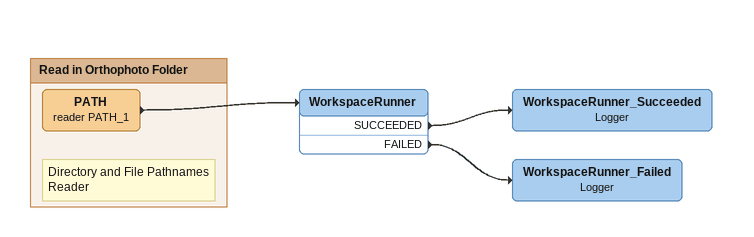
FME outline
WorkspaceRunner
    SUCCEEDED -> WorkspaceRunner_Succeeded
    FAILED -> WorkspaceRunner_Failed
WorkspaceRunner_Succeeded: Logger
WorkspaceRunner_Failed: Logger

Bookmark: Read in Orthophoto Folder
Note: Directory and File Pathnames Reader
PATH (reader PATH_1)
    -> WorkspaceRunner
